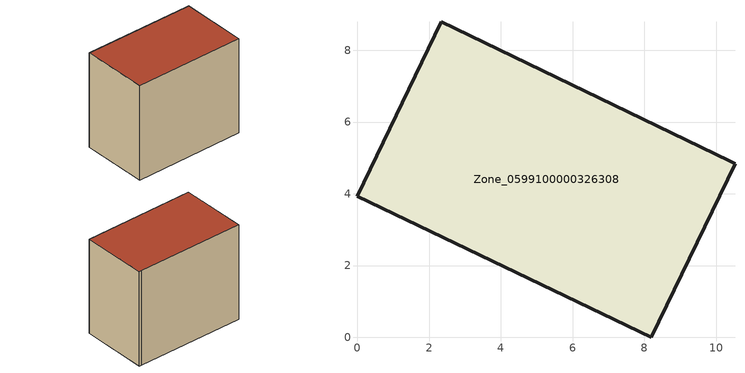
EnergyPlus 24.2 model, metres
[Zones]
Zone_0599100000326308
 floor ground (C_G): 2.34,8.8 10.37,4.92 10.53,4.84 8.2,0 0,3.93 z4.77
 wall outside (C_F): 10.37,4.92 2.34,8.8 0,3.93 8.2,0 10.53,4.84 10.37,4.92 z4.77:12.71
 roof outside (C_R): 8.2,0 10.53,4.84 10.37,4.92 2.34,8.8 0,3.93 z12.71
[BUILDING]
Pand.0599100000326308: North Axis=0; Terrain=City; Loads Convergence Tolerance Value=0.04; Temperature Convergence Tolerance Value=0.4; Solar Distribution=FullExterior; Maximum Number of Warmup Days=25; Minimum Number of Warmup Days=1
[Site:Location]
Rotterdam.The.Hague.AP_ZH_NLD Design_Conditions: Latitude=51.96; Longitude=4.45; Time Zone=1; Elevation=-4.5
[SITE:GROUNDTEMPERATURE:BUILDINGSURFACE]
18, 18, 18, 18, 18, 18, 18, 18, 18, 18, 18, 18
[MATERIAL] Thermal Absorptance=0.9; Solar Absorptance=0.7; Visible Absorptance=0.7
Name | Roughness | Thickness | Conductivity | Density | Specific Heat
G.TI.1992-2005 | MediumSmooth | 0.15 | 0.06 | 540 | 1210
F.TI.1992-2005 | Rough | 0.3 | 0.12 | 1920 | 840
R.TI.1992-2005 | MediumRough | 0.2 | 0.08 | 1500 | 1000
[CONSTRUCTION]
C_G: G.TI.1992-2005
C_F: F.TI.1992-2005
C_R: R.TI.1992-2005
[ZONE]
Zone_0599100000326308: Type=1; Multiplier=1; Ceiling Height=Autocalculate; Volume=Autocalculate; Floor Area=autocalculate; Part of Total Floor Area=Yes
[ZONEINFILTRATION:DESIGNFLOWRATE]
Infil_Zone_0599100000326308: Zone or ZoneList or Space or SpaceList=Zone_0599100000326308; Schedule=AlwaysOn; Design Flow Rate Calculation Method=Flow/Area; Flow Rate per Floor Area=0.0015; Constant Term Coefficient=1; Temperature Term Coefficient=0; Velocity Term Coefficient=0; Velocity Squared Term Coefficient=0
[HVACTEMPLATE:ZONE:IDEALLOADSAIRSYSTEM]
Zone_0599100000326308: Maximum Heating Supply Air Temperature=50; Minimum Cooling Supply Air Temperature=13; Maximum Heating Supply Air Humidity Ratio=0.0156; Minimum Cooling Supply Air Humidity Ratio=0.0077; Heating Limit=NoLimit; Cooling Limit=NoLimit; Dehumidification Control Type=ConstantSensibleHeatRatio; Cooling Sensible Heat Ratio=0.7; Dehumidification Setpoint=60; Humidification Control Type=None; Humidification Setpoint=30; Outdoor Air Method=None; Outdoor Air Flow Rate per Person=0.00944; Outdoor Air Flow Rate per Zone Floor Area=0; Outdoor Air Flow Rate per Zone=0; Demand Controlled Ventilation Type=None; Outdoor Air Economizer Type=NoEconomizer; Heat Recovery Type=None; Sensible Heat Recovery Effectiveness=0.7; Latent Heat Recovery Effectiveness=0.65
[ZONECONTROL:THERMOSTAT]
ThermostatControl_Zone_0599100000326308: Zone or ZoneList=Zone_0599100000326308; Control Type Schedule=DualSetpointControlType; Control 1=Thermostat_Zone_0599100000326308; Temperature Difference Between Cutout And Setpoint=0
[THERMOSTATSETPOINT:DUALSETPOINT]
Thermostat_Zone_0599100000326308: Heating Setpoint Temperature Schedule=HeatingSetpoint_Zone_0599100000326308; Cooling Setpoint Temperature Schedule=CoolingSetpoint_Zone_0599100000326308
[SCHEDULE:COMPACT]
HeatingSetpoint_Zone_0599100000326308: Through: 12/31, For: AllDays, Until: 24:00, 21
CoolingSetpoint_Zone_0599100000326308: Through: 12/31, For: AllDays, Until: 24:00, 24
DualSetpointControlType: Through: 12/31, For: AllDays, Until: 24:00, 4
AlwaysOn: Through: 12/31, For: AllDays, Until: 24:00, 1
